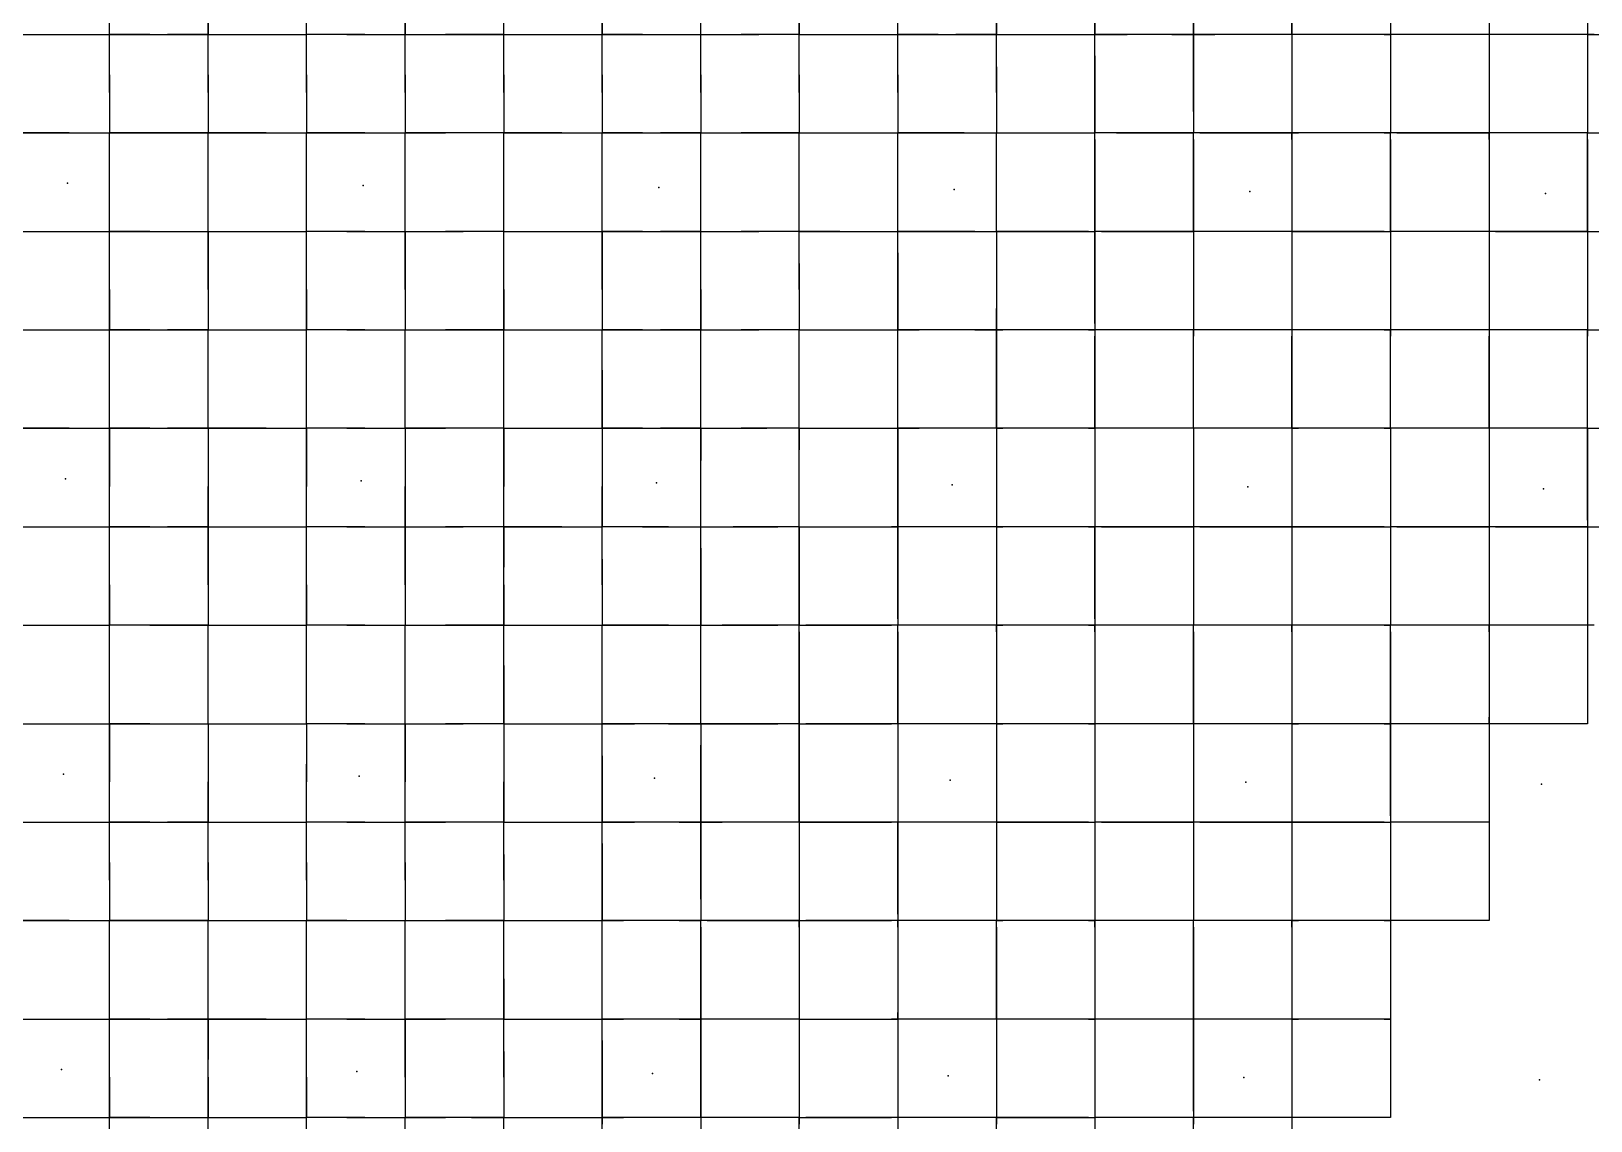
# Model space of a CAD drawing. Header units: metres. Extents: x 0 to 438, y -24 to 612.
# Drawn here: x 145.8 to 288.3, y 80.7 to 180.3 of the extents above; entities that cross this region are included whole.
import ezdxf

# ---------------------------------------------------------------- set-up
doc = ezdxf.new("R2010")
doc.units = ezdxf.units.M
doc.layers.add('LAYER_01_CUT', color=7, linetype='Continuous')
doc.layers.add('LAYER_04_GRID', color=7, linetype='Continuous')

msp = doc.modelspace()

# ---------------------------------------------------------------- linework, layer by layer
at = {"layer": 'LAYER_01_CUT'}
for points in [[(149.31, 180), (153, 180), (153, 185.31), (153, 189), (153, 194.31)], [(167.31, 180), (171, 180), (171, 185.31), (171, 189), (171, 194.31)], [(185.31, 180), (189, 180), (189, 185.31), (189, 189), (189, 194.31)], [(203.31, 180), (207, 180), (207, 185.31), (207, 189), (207, 194.31)], [(221.31, 180), (225, 180), (225, 185.31), (225, 189), (225, 194.31)], [(252, 192.69), (252, 189), (252, 182.95), (252, 180), (252, 179.41)], [(261, 188.41), (261, 180)], [(270, 188.41), (270, 180)], [(279, 188.41), (279, 180)], [(288, 188.41), (288, 180)], [(252, 180), (252, 187.04)], [(162, 185.31), (162, 180), (162, 183.69)], [(180, 185.31), (180, 180), (180, 183.69)], [(198, 185.31), (198, 180), (198, 183.69)], [(216, 185.31), (216, 180), (216, 183.69)], [(234, 185.31), (234, 180), (234, 183.69)], [(243, 186.05), (243, 180)], [(153, 180), (153, 183.69)], [(171, 180), (171, 183.69)], [(189, 74.95), (189, 81), (191.95, 81), (198, 81), (198, 83.95), (198, 90), (198, 92.95), (198, 99), (198, 101.95), (198, 108), (198, 111.69), (198, 117), (198, 120.69), (198, 126), (200.95, 126), (207, 126), (207, 128.95), (207, 135), (207, 138.69), (207, 144), (207, 149.31), (207, 153), (207, 158.31), (207, 162), (207, 167.31), (207, 171), (212.31, 171), (216, 171), (221.31, 171), (225, 171), (228.69, 171), (234, 171), (236.95, 171), (243, 171), (243, 173.95), (243, 180), (243, 183.69)], [(189, 180), (189, 183.69)], [(207, 180), (207, 183.69)], [(225, 180), (225, 183.69)], [(261, 180), (261, 181.96)], [(144, 180), (149.31, 180)], [(144, 180), (147.69, 180)], [(147.69, 180), (153, 180)], [(156.69, 180), (153, 180)], [(153, 176.31), (153, 180)], [(153, 174.69), (153, 180)], [(153, 180), (158.31, 180)], [(156.69, 180), (162, 180)], [(162, 180), (158.31, 180)], [(162, 176.31), (162, 180)], [(162, 174.69), (162, 180)], [(162, 180), (167.31, 180)], [(162, 180), (165.69, 180)], [(165.69, 180), (171, 180)], [(176.31, 180), (171, 180)], [(174.69, 180), (171, 180)], [(171, 176.31), (171, 180)], [(171, 174.69), (171, 180)], [(174.69, 180), (180, 180)], [(176.31, 180), (180, 180)], [(180, 176.31), (180, 180)], [(180, 174.69), (180, 180)], [(180, 180), (185.31, 180)], [(180, 180), (183.69, 180)], [(189, 180), (183.69, 180)], [(189, 176.31), (189, 180)], [(189, 174.69), (189, 180)], [(189, 180), (194.31, 180)], [(189, 180), (192.69, 180)], [(192.69, 180), (198, 180)], [(194.31, 180), (198, 180)], [(201.69, 180), (198, 180)], [(198, 176.31), (198, 180)], [(198, 174.69), (198, 180)], [(198, 180), (203.31, 180)], [(201.69, 180), (207, 180)], [(207, 176.31), (207, 180)], [(207, 174.69), (207, 180)], [(207, 180), (212.31, 180)], [(207, 180), (210.69, 180)], [(216, 180), (210.69, 180)], [(216, 180), (212.31, 180)], [(216, 176.31), (216, 180)], [(216, 174.69), (216, 180)], [(216, 180), (221.31, 180)], [(216, 180), (219.69, 180)], [(219.69, 180), (225, 180)], [(228.69, 180), (225, 180)], [(225, 176.31), (225, 180)], [(225, 174.69), (225, 180)], [(225, 180), (230.31, 180)], [(228.69, 180), (234, 180)], [(234, 180), (230.31, 180)], [(234, 174.69), (234, 180)], [(234, 177.05), (234, 180)], [(234, 180), (237.69, 180)], [(234, 180), (240.05, 180)], [(237.69, 180), (243, 180)], [(240.05, 180), (243, 180)], [(250.04, 180), (243, 180)], [(243, 178.04), (243, 180)], [(243, 180), (245.95, 180)], [(252, 180), (245.95, 180)], [(250.04, 180), (252, 180)], [(260.41, 180), (252, 180)], [(252, 172.96), (252, 180)], [(252, 180), (253.96, 180)], [(261, 180), (253.96, 180)], [(261, 180), (260.41, 180)], [(261.59, 180), (261, 180), (261, 171.59)], [(269.41, 180), (261, 180)], [(261, 180), (261, 179.41)], [(270, 180), (261.59, 180)], [(269.41, 180), (270, 180)], [(270, 180.59), (270, 180)], [(270.59, 180), (270, 180), (270, 171.59)], [(278.41, 180), (270, 180)], [(270, 180), (270, 179.41)], [(279, 180), (270.59, 180)], [(279, 180), (278.41, 180)], [(279, 180.59), (279, 180)], [(279.59, 180), (279, 180), (279, 171.59)], [(287.41, 180), (279, 180)], [(279, 180), (279, 179.41)], [(288, 180), (279.59, 180)], [(288, 180), (287.41, 180)], [(288, 180.59), (288, 180)], [(288.59, 180), (288, 180), (288, 171.59)], [(288, 180), (288, 179.41)], [(288, 180), (296.41, 180)], [(252, 179.41), (252, 171)], [(261, 179.41), (261, 171)], [(270, 179.41), (270, 171)], [(279, 179.41), (279, 171)], [(288, 179.41), (288, 171)], [(234, 177.05), (234, 171)], [(243, 178.04), (243, 171)], [(153, 176.31), (153, 171)], [(162, 176.31), (162, 171)], [(171, 176.31), (171, 171)], [(180, 176.31), (180, 171)], [(189, 176.31), (189, 171)], [(198, 176.31), (198, 171), (203.31, 171)], [(207, 176.31), (207, 171)], [(216, 176.31), (216, 171)], [(225, 176.31), (225, 171)], [(153, 174.69), (153, 171)], [(162, 174.69), (162, 171)], [(171, 174.69), (171, 171)], [(180, 174.69), (180, 171)], [(189, 174.69), (189, 171)], [(198, 174.69), (198, 171)], [(207, 174.69), (207, 171)], [(216, 174.69), (216, 171)], [(225, 174.69), (225, 171)], [(234, 174.69), (234, 171)], [(252, 172.96), (252, 171)], [(149.31, 171), (144, 171), (147.69, 171)], [(147.69, 171), (153, 171)], [(149.31, 171), (153, 171)], [(158.31, 171), (153, 171), (156.69, 171)], [(153, 167.31), (153, 171)], [(153, 165.69), (153, 171)], [(156.69, 171), (162, 171)], [(162, 171), (158.31, 171)], [(167.31, 171), (162, 171), (165.69, 171)], [(162, 167.31), (162, 171)], [(162, 165.69), (162, 171)], [(165.69, 171), (171, 171)], [(167.31, 171), (171, 171)], [(176.31, 171), (171, 171), (174.69, 171)], [(171, 167.31), (171, 171)], [(171, 165.69), (171, 171)], [(174.69, 171), (180, 171)], [(176.31, 171), (180, 171)], [(185.31, 171), (180, 171), (183.69, 171)], [(180, 167.31), (180, 171)], [(180, 165.69), (180, 171)], [(189, 171), (183.69, 171)], [(189, 171), (185.31, 171)], [(194.31, 171), (189, 171), (192.69, 171)], [(189, 167.31), (189, 171)], [(189, 165.69), (189, 171)], [(192.69, 171), (198, 171)], [(194.31, 171), (198, 171)], [(201.69, 171), (198, 171)], [(198, 167.31), (198, 171)], [(198, 165.69), (198, 171)], [(201.69, 171), (207, 171)], [(207, 171), (203.31, 171)], [(207, 165.69), (207, 171)], [(207, 171), (210.69, 171)], [(216, 171), (210.69, 171)], [(216, 167.31), (216, 171)], [(216, 165.69), (216, 171)], [(216, 171), (219.69, 171)], [(219.69, 171), (225, 171)], [(231.05, 171), (225, 171)], [(225, 165.69), (225, 171)], [(225, 168.05), (225, 171)], [(231.05, 171), (234, 171)], [(234, 164.95), (234, 171)], [(234, 169.04), (234, 171)], [(234, 171), (241.04, 171)], [(241.04, 171), (243, 171)], [(244.96, 171), (243, 171)], [(251.41, 171), (243, 171)], [(243, 170.41), (243, 171)], [(243, 163.96), (243, 171)], [(244.96, 171), (252, 171)], [(252, 162.59), (252, 171), (251.41, 171)], [(252.59, 171), (252, 171)], [(260.41, 171), (252, 171)], [(252, 170.41), (252, 171)], [(252.59, 171), (261, 171), (261, 162.59), (261, 162), (261, 153.59)], [(261, 171), (260.41, 171)], [(261, 171.59), (261, 171)], [(269.41, 171), (261, 171)], [(261, 170.41), (261, 171)], [(261, 171), (261.59, 171)], [(270, 162.59), (270, 171), (261.59, 171)], [(269.41, 171), (270, 171)], [(270, 171.59), (270, 171)], [(270.59, 171), (270, 171)], [(278.41, 171), (270, 171)], [(270, 170.41), (270, 171)], [(270.59, 171), (279, 171), (279, 162.59), (279, 162), (279, 153.59)], [(279, 171), (278.41, 171)], [(279, 171.59), (279, 171)], [(279.59, 171), (279, 171)], [(287.41, 171), (279, 171)], [(279, 170.41), (279, 171)], [(288, 162.59), (288, 171), (279.59, 171)], [(288, 171), (287.41, 171)], [(288, 171.59), (288, 171)], [(288, 170.41), (288, 171)], [(288, 171), (288.59, 171)], [(288, 171), (296.41, 171)], [(243, 170.41), (243, 162)], [(252, 170.41), (252, 162)], [(261, 170.41), (261, 162)], [(270, 170.41), (270, 162)], [(279, 170.41), (279, 162)], [(288, 170.41), (288, 162)], [(234, 162), (234, 169.04)], [(144, 158.31), (144, 153), (149.31, 153), (153, 153), (153, 158.31), (153, 162), (153, 167.31)], [(158.31, 162), (162, 162), (162, 167.31)], [(162, 158.31), (162, 153), (167.31, 153), (171, 153), (171, 158.31), (171, 162), (171, 167.31)], [(176.31, 162), (180, 162), (180, 167.31)], [(180, 158.31), (180, 153), (185.31, 153), (189, 153), (189, 158.31), (189, 162), (189, 167.31)], [(194.31, 162), (198, 162), (198, 167.31)], [(219.69, 162), (216, 162), (216, 167.31)], [(225, 162), (225, 168.05)], [(153, 162), (153, 165.69)], [(162, 162), (162, 165.69)], [(171, 162), (171, 165.69)], [(180, 162), (180, 165.69)], [(189, 162), (189, 165.69)], [(198, 162), (198, 165.69)], [(207, 162), (207, 165.69)], [(216, 109.96), (216, 117), (216, 118.96), (216, 126), (216, 127.96), (216, 135), (216, 137.95), (216, 144), (216, 147.69), (216, 153), (218.95, 153), (225, 153), (225, 155.95), (225, 162), (225, 165.69)], [(216, 162), (216, 165.69)], [(227.95, 162), (234, 162), (234, 164.95)], [(243, 153.59), (243, 162), (243, 163.96)], [(252, 162), (252, 162.59)], [(270, 162), (270, 162.59)], [(288, 162), (288, 162.59)], [(144, 162), (149.31, 162)], [(144, 162), (147.69, 162)], [(147.69, 162), (153, 162)], [(149.31, 162), (153, 162)], [(156.69, 162), (153, 162)], [(153, 156.69), (153, 162)], [(153, 162), (158.31, 162)], [(156.69, 162), (162, 162)], [(162, 156.69), (162, 162)], [(162, 162), (162, 158.31)], [(162, 162), (167.31, 162)], [(162, 162), (165.69, 162)], [(165.69, 162), (171, 162)], [(167.31, 162), (171, 162)], [(176.31, 162), (171, 162)], [(174.69, 162), (171, 162)], [(171, 156.69), (171, 162)], [(174.69, 162), (180, 162)], [(180, 156.69), (180, 162)], [(180, 162), (180, 158.31)], [(180, 162), (185.31, 162)], [(180, 162), (183.69, 162)], [(189, 162), (183.69, 162)], [(189, 162), (185.31, 162)], [(189, 156.69), (189, 162)], [(189, 162), (194.31, 162)], [(189, 162), (192.69, 162)], [(192.69, 162), (198, 162)], [(201.69, 162), (198, 162)], [(198, 156.69), (198, 162)], [(198, 162), (198, 158.31)], [(198, 162), (203.31, 162)], [(201.69, 162), (207, 162)], [(207, 162), (203.31, 162)], [(207, 156.69), (207, 162)], [(207, 162), (212.31, 162)], [(207, 162), (210.69, 162)], [(216, 162), (210.69, 162)], [(216, 162), (212.31, 162)], [(216, 156.69), (216, 162)], [(216, 159.05), (216, 162)], [(216, 162), (222.05, 162)], [(219.69, 162), (225, 162)], [(222.05, 162), (225, 162)], [(232.04, 162), (225, 162)], [(225, 160.04), (225, 162)], [(225, 162), (227.95, 162)], [(232.04, 162), (234, 162)], [(242.41, 162), (234, 162)], [(234, 162), (234, 161.41)], [(234, 162), (234, 154.96)], [(234, 162), (235.96, 162)], [(234, 161.41), (234, 153), (234, 154.96)], [(235.96, 162), (243, 162)], [(242.41, 162), (243, 162)], [(243.59, 162), (243, 162)], [(251.41, 162), (243, 162)], [(243, 162), (243, 161.41)], [(243, 161.41), (243, 153)], [(243.59, 162), (252, 162), (252, 153.59)], [(252, 162), (251.41, 162)], [(252.59, 162), (252, 162)], [(260.41, 162), (252, 162)], [(252, 162), (252, 161.41)], [(252, 161.41), (252, 153)], [(261, 162), (252.59, 162)], [(261, 162), (260.41, 162)], [(269.41, 162), (261, 162)], [(261, 162), (261, 161.41)], [(261, 162), (261.59, 162)], [(261, 161.41), (261, 153)], [(261.59, 162), (270, 162), (270, 153.59)], [(269.41, 162), (270, 162)], [(270.59, 162), (270, 162)], [(278.41, 162), (270, 162)], [(270, 162), (270, 161.41)], [(270, 161.41), (270, 153)], [(279, 162), (270.59, 162)], [(279, 162), (278.41, 162)], [(279.59, 162), (279, 162)], [(287.41, 162), (279, 162)], [(279, 162), (279, 161.41)], [(279, 161.41), (279, 153)], [(279.59, 162), (288, 162), (288, 153.59)], [(288, 162), (287.41, 162)], [(288, 162), (288, 161.41)], [(288, 162), (288.59, 162)], [(288, 162), (296.41, 162)], [(288, 161.41), (288, 153)], [(225, 160.04), (225, 153)], [(198, 158.31), (198, 153), (203.31, 153)], [(216, 159.05), (216, 153)], [(153, 156.69), (153, 153)], [(162, 156.69), (162, 153)], [(171, 156.69), (171, 153)], [(180, 156.69), (180, 153)], [(189, 156.69), (189, 153)], [(198, 156.69), (198, 153)], [(207, 156.69), (207, 153)], [(216, 156.69), (216, 153)], [(144, 153), (147.69, 153)], [(147.69, 153), (153, 153)], [(156.69, 153), (153, 153)], [(153, 149.31), (153, 153)], [(153, 147.69), (153, 153)], [(153, 153), (158.31, 153)], [(156.69, 153), (162, 153)], [(162, 153), (158.31, 153)], [(162, 149.31), (162, 153)], [(162, 147.69), (162, 153)], [(162, 153), (165.69, 153)], [(165.69, 153), (171, 153)], [(176.31, 153), (171, 153)], [(174.69, 153), (171, 153)], [(171, 149.31), (171, 153)], [(171, 147.69), (171, 153)], [(174.69, 153), (180, 153)], [(176.31, 153), (180, 153)], [(180, 149.31), (180, 153)], [(180, 147.69), (180, 153)], [(180, 153), (183.69, 153)], [(189, 153), (183.69, 153)], [(189, 149.31), (189, 153)], [(189, 147.69), (189, 153)], [(189, 153), (194.31, 153)], [(189, 153), (192.69, 153)], [(192.69, 153), (198, 153)], [(194.31, 153), (198, 153)], [(201.69, 153), (198, 153)], [(198, 149.31), (198, 153)], [(198, 147.69), (198, 153)], [(201.69, 153), (207, 153)], [(207, 153), (203.31, 153)], [(207, 147.69), (207, 153)], [(207, 153), (212.31, 153)], [(207, 153), (210.69, 153)], [(216, 153), (210.69, 153)], [(216, 153), (212.31, 153)], [(216, 150.05), (216, 153)], [(216, 153), (222.05, 153)], [(222.05, 153), (225, 153)], [(232.04, 153), (225, 153)], [(225, 146.95), (225, 153)], [(225, 151.04), (225, 153)], [(225, 153), (226.96, 153)], [(234, 153), (226.96, 153)], [(232.04, 153), (234, 153)], [(242.41, 153), (234, 153)], [(234, 145.96), (234, 153)], [(234, 153), (234, 152.41)], [(234, 153), (234.59, 153)], [(243, 153), (234.59, 153)], [(242.41, 153), (243, 153)], [(243, 153.59), (243, 153)], [(243.59, 153), (243, 153), (243, 144.59), (243, 144), (243, 135.59)], [(251.41, 153), (243, 153)], [(243, 153), (243, 152.41)], [(252, 153), (243.59, 153)], [(252, 153), (251.41, 153)], [(252, 153.59), (252, 153)], [(252, 144.59), (252, 153), (252, 152.41)], [(252.59, 153), (252, 153)], [(260.41, 153), (252, 153)], [(261, 153), (252.59, 153)], [(261, 153), (260.41, 153)], [(261, 153.59), (261, 153)], [(261.59, 153), (261, 153), (261, 144.59), (261, 144), (261, 135.59)], [(269.41, 153), (261, 153)], [(261, 153), (261, 152.41)], [(270, 153), (261.59, 153)], [(269.41, 153), (270, 153)], [(270, 153.59), (270, 153)], [(270, 144.59), (270, 153), (270, 152.41)], [(270.59, 153), (270, 153)], [(278.41, 153), (270, 153)], [(279, 153), (270.59, 153)], [(279, 153), (278.41, 153)], [(279, 153.59), (279, 153)], [(279.59, 153), (279, 153), (279, 144.59), (279, 144), (279, 135.59)], [(287.41, 153), (279, 153)], [(279, 153), (279, 152.41)], [(288, 153), (279.59, 153)], [(288, 153), (287.41, 153)], [(288, 153.59), (288, 153)], [(288, 144.59), (288, 153), (288, 152.41)], [(288, 153), (288.59, 153)], [(288, 153), (296.41, 153)], [(225, 144), (225, 151.04)], [(234, 152.41), (234, 144), (234, 135.59), (234, 135), (234, 126.59), (234, 126), (234, 117.59), (234, 117), (234, 108.59), (234, 108), (234, 99.59)], [(243, 144), (243, 152.41)], [(252, 144), (252, 152.41)], [(261, 144), (261, 152.41)], [(270, 144), (270, 152.41)], [(279, 144), (279, 152.41)], [(288, 144), (288, 152.41)], [(216, 144), (216, 150.05)], [(149.31, 144), (144, 144), (144, 149.31)], [(158.31, 126), (153, 126), (153, 131.31), (153, 135), (153, 140.31), (153, 144), (153, 149.31)], [(167.31, 144), (162, 144), (162, 149.31)], [(176.31, 117), (171, 117), (171, 122.31), (171, 126), (171, 131.31), (171, 135), (171, 140.31), (171, 144), (171, 149.31)], [(185.31, 144), (180, 144), (180, 149.31)], [(194.31, 135), (189, 135), (189, 140.31), (189, 144), (189, 149.31)], [(198, 149.31), (198, 144), (198, 147.69)], [(153, 144), (153, 147.69)], [(162, 144), (162, 147.69)], [(171, 144), (171, 147.69)], [(180, 144), (180, 147.69)], [(189, 144), (189, 147.69)], [(207, 144), (207, 147.69)], [(225, 126.59), (225, 135), (225, 136.96), (225, 144), (225, 146.95)], [(234, 144), (234, 145.96)], [(144, 144), (147.69, 144)], [(147.69, 144), (153, 144)], [(149.31, 144), (153, 144)], [(156.69, 144), (153, 144)], [(153, 144), (153, 138.69)], [(153, 144), (158.31, 144)], [(156.69, 144), (162, 144)], [(162, 144), (158.31, 144)], [(162, 144), (162, 140.31)], [(162, 144), (162, 138.69)], [(162, 144), (165.69, 144)], [(165.69, 144), (171, 144)], [(167.31, 144), (171, 144)], [(176.31, 144), (171, 144)], [(174.69, 144), (171, 144)], [(171, 144), (171, 138.69)], [(174.69, 144), (180, 144)], [(176.31, 144), (180, 144)], [(180, 144), (180, 140.31)], [(180, 144), (180, 138.69)], [(180, 144), (183.69, 144)], [(189, 144), (183.69, 144)], [(189, 144), (185.31, 144)], [(189, 144), (189, 138.69)], [(189, 144), (194.31, 144)], [(189, 144), (192.69, 144)], [(192.69, 144), (198, 144)], [(194.31, 144), (198, 144)], [(201.69, 144), (198, 144)], [(198, 144), (198, 140.31)], [(198, 144), (198, 138.69)], [(198, 144), (203.31, 144)], [(201.69, 144), (207, 144)], [(207, 144), (203.31, 144)], [(207, 144), (207, 141.05)], [(207, 144), (210.69, 144)], [(207, 144), (213.05, 144)], [(216, 144), (210.69, 144)], [(216, 144), (213.05, 144)], [(216, 144), (216, 142.04)], [(216, 144), (218.95, 144)], [(216, 144), (223.04, 144)], [(218.95, 144), (225, 144)], [(223.04, 144), (225, 144)], [(233.41, 144), (225, 144)], [(225, 144), (225, 143.41)], [(225, 144), (226.96, 144)], [(234, 144), (226.96, 144)], [(234, 144), (233.41, 144)], [(242.41, 144), (234, 144)], [(234, 144), (234, 143.41)], [(234, 144), (234.59, 144)], [(243, 144), (234.59, 144)], [(242.41, 144), (243, 144)], [(243.59, 144), (243, 144)], [(251.41, 144), (243, 144)], [(243, 144), (243, 143.41)], [(252, 144), (243.59, 144)], [(252, 144), (251.41, 144)], [(252, 144), (252, 144.59)], [(252.59, 144), (252, 144), (252, 135.59)], [(260.41, 144), (252, 144)], [(252, 144), (252, 143.41)], [(261, 144), (252.59, 144)], [(261, 144), (260.41, 144)], [(269.41, 144), (261, 144)], [(261, 144), (261, 143.41)], [(261, 144), (261.59, 144)], [(270, 144), (261.59, 144)], [(269.41, 144), (270, 144)], [(270, 144), (270, 144.59)], [(270.59, 144), (270, 144), (270, 135.59)], [(278.41, 144), (270, 144)], [(270, 144), (270, 143.41)], [(279, 144), (270.59, 144)], [(279, 144), (278.41, 144)], [(279.59, 144), (279, 144)], [(287.41, 144), (279, 144)], [(279, 144), (279, 143.41)], [(288, 144), (279.59, 144)], [(288, 144), (287.41, 144)], [(288, 144), (288, 144.59)], [(288, 135.59), (288, 144), (288, 143.41)], [(288, 144), (288.59, 144)], [(288, 144), (296.41, 144)], [(225, 143.41), (225, 135)], [(234, 143.41), (234, 135)], [(243, 143.41), (243, 135)], [(252, 143.41), (252, 135)], [(261, 143.41), (261, 135)], [(270, 143.41), (270, 135)], [(279, 143.41), (279, 135)], [(288, 143.41), (288, 135)], [(207, 135), (207, 141.05)], [(216, 135), (216, 142.04)], [(162, 140.31), (162, 135), (162, 138.69)], [(180, 140.31), (180, 135), (180, 138.69)], [(198, 140.31), (198, 135), (198, 138.69)], [(153, 135), (153, 138.69)], [(171, 135), (171, 138.69)], [(189, 135), (189, 138.69)], [(243, 135.59), (243, 135)], [(252, 135.59), (252, 135)], [(261, 135.59), (261, 135)], [(270, 135.59), (270, 135)], [(279, 135.59), (279, 135)], [(288, 135.59), (288, 135)], [(144, 135), (149.31, 135)], [(144, 135), (147.69, 135)], [(147.69, 135), (153, 135)], [(149.31, 135), (153, 135)], [(156.69, 135), (153, 135)], [(153, 129.69), (153, 135)], [(153, 135), (158.31, 135)], [(156.69, 135), (162, 135)], [(162, 135), (158.31, 135)], [(162, 129.69), (162, 135)], [(162, 135), (162, 131.31)], [(162, 135), (167.31, 135)], [(162, 135), (165.69, 135)], [(165.69, 135), (171, 135)], [(167.31, 135), (171, 135)], [(176.31, 135), (171, 135)], [(174.69, 135), (171, 135)], [(171, 129.69), (171, 135)], [(174.69, 135), (180, 135)], [(176.31, 135), (180, 135)], [(180, 129.69), (180, 135)], [(180, 135), (180, 131.31)], [(180, 135), (185.31, 135)], [(180, 135), (183.69, 135)], [(189, 135), (183.69, 135)], [(189, 135), (185.31, 135)], [(189, 129.69), (189, 135)], [(189, 135), (189, 131.31)], [(189, 135), (192.69, 135)], [(192.69, 135), (198, 135)], [(194.31, 135), (198, 135)], [(201.69, 135), (198, 135)], [(204.05, 135), (198, 135)], [(198, 129.69), (198, 135)], [(198, 132.05), (198, 135)], [(201.69, 135), (207, 135)], [(204.05, 135), (207, 135)], [(207, 133.04), (207, 135)], [(207, 135), (209.95, 135)], [(207, 135), (214.04, 135)], [(216, 135), (209.95, 135)], [(216, 135), (214.04, 135)], [(216, 135), (216, 134.41)], [(216, 135), (217.96, 135)], [(216, 135), (224.41, 135)], [(216, 134.41), (216, 126)], [(217.96, 135), (225, 135)], [(225, 135), (224.41, 135)], [(225.59, 135), (225, 135)], [(233.41, 135), (225, 135)], [(225, 135), (225, 134.41)], [(225, 134.41), (225, 126)], [(234, 135), (225.59, 135)], [(234, 135), (233.41, 135)], [(242.41, 135), (234, 135)], [(234, 135), (234, 134.41)], [(234, 135), (234.59, 135)], [(234, 134.41), (234, 126)], [(243, 135), (234.59, 135)], [(242.41, 135), (243, 135)], [(243, 126.59), (243, 135), (243, 134.41)], [(243.59, 135), (243, 135)], [(251.41, 135), (243, 135)], [(243, 134.41), (243, 126)], [(243.59, 135), (252, 135), (252, 126.59)], [(252, 135), (251.41, 135)], [(252.59, 135), (252, 135)], [(260.41, 135), (252, 135)], [(252, 135), (252, 134.41)], [(252, 134.41), (252, 126)], [(252.59, 135), (261, 135), (261, 126.59)], [(261, 135), (260.41, 135)], [(269.41, 135), (261, 135)], [(261, 135), (261, 134.41)], [(261, 135), (261.59, 135)], [(261, 134.41), (261, 126)], [(261.59, 135), (270, 135), (270, 126.59)], [(269.41, 135), (270, 135)], [(270.59, 135), (270, 135)], [(278.41, 135), (270, 135)], [(270, 135), (270, 134.41)], [(270, 134.41), (270, 126)], [(270.59, 135), (279, 135), (279, 126.59), (279, 126), (279, 117.59)], [(279, 135), (278.41, 135)], [(279.59, 135), (279, 135)], [(287.41, 135), (279, 135)], [(279, 135), (279, 134.41)], [(279, 134.41), (279, 126)], [(279.59, 135), (288, 135), (288, 126.59)], [(288, 135), (287.41, 135)], [(288, 135), (288, 134.41)], [(288, 135), (288.59, 135)], [(288, 135), (296.41, 135)], [(288, 134.41), (288, 126)], [(207, 133.04), (207, 126)], [(144, 131.31), (144, 126), (149.31, 126)], [(162, 131.31), (162, 126), (167.31, 126)], [(180, 131.31), (180, 126), (185.31, 126), (189, 126), (189, 131.31)], [(198, 132.05), (198, 126)], [(153, 129.69), (153, 126)], [(162, 129.69), (162, 126)], [(171, 129.69), (171, 126)], [(180, 129.69), (180, 126)], [(189, 129.69), (189, 126)], [(198, 129.69), (198, 126)], [(144, 126), (147.69, 126)], [(147.69, 126), (153, 126)], [(149.31, 126), (153, 126)], [(156.69, 126), (153, 126)], [(153, 122.31), (153, 126)], [(153, 120.69), (153, 126)], [(156.69, 126), (162, 126)], [(162, 126), (158.31, 126)], [(162, 122.31), (162, 126)], [(162, 120.69), (162, 126)], [(162, 126), (165.69, 126)], [(165.69, 126), (171, 126)], [(167.31, 126), (171, 126)], [(176.31, 126), (171, 126)], [(174.69, 126), (171, 126)], [(171, 120.69), (171, 126)], [(174.69, 126), (180, 126)], [(176.31, 126), (180, 126)], [(180, 122.31), (180, 126)], [(180, 120.69), (180, 126)], [(180, 126), (183.69, 126)], [(189, 126), (183.69, 126)], [(189, 122.31), (189, 126)], [(189, 120.69), (189, 126)], [(189, 126), (194.31, 126)], [(189, 126), (192.69, 126)], [(192.69, 126), (198, 126)], [(194.31, 126), (198, 126)], [(204.05, 126), (198, 126)], [(198, 123.05), (198, 126)], [(204.05, 126), (207, 126)], [(207, 119.95), (207, 126)], [(207, 124.04), (207, 126)], [(207, 126), (208.96, 126)], [(207, 126), (214.04, 126)], [(216, 126), (208.96, 126)], [(216, 126), (214.04, 126)], [(216, 125.41), (216, 126)], [(216, 126), (216.59, 126)], [(216, 126), (224.41, 126)], [(216, 125.41), (216, 117)], [(225, 117.59), (225, 126), (216.59, 126)], [(225, 126), (224.41, 126)], [(225, 126.59), (225, 126)], [(225.59, 126), (225, 126)], [(233.41, 126), (225, 126)], [(225, 125.41), (225, 126)], [(225, 125.41), (225, 117)], [(234, 126), (225.59, 126)], [(234, 126), (233.41, 126)], [(242.41, 126), (234, 126)], [(234, 125.41), (234, 126)], [(234, 126), (234.59, 126)], [(234, 125.41), (234, 117)], [(243, 126), (234.59, 126)], [(242.41, 126), (243, 126)], [(243, 126.59), (243, 126)], [(252, 117.59), (252, 126), (243.59, 126), (243, 126), (243, 117.59), (243, 117), (243, 108.59)], [(251.41, 126), (243, 126)], [(243, 125.41), (243, 126)], [(243, 125.41), (243, 117)], [(252, 126), (251.41, 126)], [(252, 126.59), (252, 126)], [(252.59, 126), (252, 126)], [(260.41, 126), (252, 126)], [(252, 125.41), (252, 126)], [(252, 125.41), (252, 117)], [(261, 126), (252.59, 126)], [(261, 126), (260.41, 126)], [(261, 126.59), (261, 126)], [(288.59, 126), (288, 126), (288, 117.59), (288, 117), (279.59, 117), (279, 117), (279, 108.59), (279, 108), (279, 99.59), (279, 99), (270.59, 99), (270, 99), (270, 90.59), (270, 90), (270, 81.59), (270, 81), (261.59, 81), (261, 81), (261, 72.59)], [(270, 117.59), (270, 126), (261.59, 126), (261, 126), (261, 117.59), (261, 117), (261, 108.59)], [(269.41, 126), (261, 126)], [(261, 125.41), (261, 126)], [(261, 125.41), (261, 117)], [(269.41, 126), (270, 126)], [(270, 126.59), (270, 126)], [(270.59, 126), (270, 126)], [(278.41, 126), (270, 126)], [(270, 125.41), (270, 126)], [(270, 125.41), (270, 117)], [(279, 126), (270.59, 126)], [(279, 126), (278.41, 126)], [(279.59, 126), (279, 126)], [(287.41, 126), (279, 126)], [(279, 125.41), (279, 126)], [(279, 125.41), (279, 117)], [(288, 126), (279.59, 126)], [(288, 126), (287.41, 126)], [(288, 126.59), (288, 126)], [(207, 117), (207, 124.04)], [(198, 117), (198, 123.05)], [(149.31, 108), (153, 108), (153, 113.31), (153, 117), (153, 122.31)], [(158.31, 117), (162, 117), (162, 122.31)], [(185.31, 108), (180, 108), (180, 113.31), (180, 117), (180, 122.31)], [(189, 122.31), (189, 117), (189, 120.69)], [(153, 117), (153, 120.69)], [(162, 117), (162, 120.69)], [(171, 117), (171, 120.69)], [(180, 117), (180, 120.69)], [(208.96, 117), (207, 117), (207, 119.95)], [(144, 117), (149.31, 117)], [(144, 117), (147.69, 117)], [(147.69, 117), (153, 117)], [(149.31, 117), (153, 117)], [(156.69, 117), (153, 117)], [(153, 117), (153, 111.69)], [(153, 117), (158.31, 117)], [(156.69, 117), (162, 117)], [(162, 117), (162, 113.31)], [(162, 117), (162, 111.69)], [(162, 117), (167.31, 117)], [(162, 117), (165.69, 117)], [(165.69, 117), (171, 117)], [(167.31, 117), (171, 117)], [(174.69, 117), (171, 117)], [(171, 117), (171, 113.31)], [(171, 117), (171, 111.69)], [(174.69, 117), (180, 117)], [(176.31, 117), (180, 117)], [(180, 117), (180, 111.69)], [(180, 117), (185.31, 117)], [(180, 117), (183.69, 117)], [(189, 117), (183.69, 117)], [(189, 117), (185.31, 117)], [(189, 117), (189, 113.31)], [(189, 117), (189, 111.69)], [(189, 117), (194.31, 117)], [(189, 117), (192.69, 117)], [(192.69, 117), (198, 117)], [(194.31, 117), (198, 117)], [(204.05, 117), (198, 117)], [(198, 114.05), (198, 117)], [(198, 117), (200.95, 117)], [(207, 117), (200.95, 117)], [(204.05, 117), (207, 117)], [(207, 117), (207, 110.95)], [(207, 117), (207, 115.04)], [(207, 117), (214.04, 117)], [(216, 117), (208.96, 117)], [(216, 117), (214.04, 117)], [(216, 117), (216, 116.41)], [(216, 117), (216.59, 117)], [(216, 117), (224.41, 117)], [(225, 117), (216.59, 117)], [(225, 117), (224.41, 117)], [(225, 117), (225, 117.59)], [(225.59, 117), (225, 117), (225, 108.59)], [(233.41, 117), (225, 117)], [(225, 117), (225, 116.41)], [(234, 117), (225.59, 117)], [(234, 117), (233.41, 117)], [(242.41, 117), (234, 117)], [(234, 117), (234, 116.41)], [(234, 117), (234.59, 117)], [(243, 117), (234.59, 117)], [(242.41, 117), (243, 117)], [(243.59, 117), (243, 117)], [(251.41, 117), (243, 117)], [(243, 117), (243, 116.41)], [(252, 117), (243.59, 117)], [(252, 117), (251.41, 117)], [(252, 117), (252, 117.59)], [(252.59, 117), (252, 117), (252, 108.59)], [(260.41, 117), (252, 117)], [(252, 117), (252, 116.41)], [(261, 117), (252.59, 117)], [(261, 117), (260.41, 117)], [(269.41, 117), (261, 117)], [(261, 117), (261, 116.41)], [(261, 117), (261.59, 117)], [(270, 117), (261.59, 117)], [(269.41, 117), (270, 117)], [(270, 117), (270, 117.59)], [(270, 108.59), (270, 117), (270, 116.41)], [(270.59, 117), (270, 117)], [(278.41, 117), (270, 117)], [(279, 117), (270.59, 117)], [(279, 117), (278.41, 117)], [(279, 117), (279, 117.59)], [(216, 116.41), (216, 108)], [(225, 116.41), (225, 108)], [(234, 116.41), (234, 108)], [(243, 116.41), (243, 108)], [(252, 116.41), (252, 108)], [(261, 116.41), (261, 108)], [(270, 116.41), (270, 108)], [(198, 114.05), (198, 108)], [(207, 108), (207, 115.04)], [(162, 113.31), (162, 108), (162, 111.69)], [(167.31, 108), (171, 108), (171, 113.31)], [(189, 113.31), (189, 108), (189, 111.69)], [(153, 108), (153, 111.69)], [(171, 108), (171, 111.69)], [(180, 108), (180, 111.69)], [(207, 110.95), (207, 108), (207, 107.41)], [(216, 108), (216, 109.96)], [(225, 108.59), (225, 108)], [(243, 108.59), (243, 108)], [(252, 108.59), (252, 108)], [(261, 108.59), (261, 108)], [(270, 108.59), (270, 108)], [(144, 108), (149.31, 108)], [(144, 108), (147.69, 108)], [(147.69, 108), (153, 108)], [(156.69, 108), (153, 108)], [(153, 104.31), (153, 108)], [(153, 102.69), (153, 108)], [(153, 108), (158.31, 108)], [(156.69, 108), (162, 108)], [(162, 108), (158.31, 108)], [(162, 104.31), (162, 108)], [(162, 102.69), (162, 108)], [(162, 108), (167.31, 108)], [(162, 108), (165.69, 108)], [(165.69, 108), (171, 108)], [(176.31, 108), (171, 108)], [(174.69, 108), (171, 108)], [(171, 104.31), (171, 108)], [(171, 102.69), (171, 108)], [(174.69, 108), (180, 108)], [(176.31, 108), (180, 108)], [(180, 104.31), (180, 108)], [(180, 102.69), (180, 108)], [(180, 108), (183.69, 108)], [(189, 108), (183.69, 108)], [(189, 108), (185.31, 108)], [(189, 102.69), (189, 108)], [(189, 105.05), (189, 108)], [(189, 108), (192.69, 108)], [(189, 108), (195.05, 108)], [(192.69, 108), (198, 108)], [(195.05, 108), (198, 108)], [(205.04, 108), (198, 108)], [(198, 106.04), (198, 108)], [(198, 108), (200.95, 108)], [(207, 108), (200.95, 108)], [(205.04, 108), (207, 108)], [(215.41, 108), (207, 108)], [(207, 100.96), (207, 108)], [(207, 108), (208.96, 108)], [(207, 107.41), (207, 99)], [(216, 108), (208.96, 108)], [(216, 108), (215.41, 108)], [(216.59, 108), (216, 108), (216, 99.59)], [(216, 108), (216, 107.41)], [(216, 108), (224.41, 108)], [(216, 107.41), (216, 99)], [(225, 108), (216.59, 108)], [(225, 108), (224.41, 108)], [(225, 99.59), (225, 108), (225, 107.41)], [(225.59, 108), (225, 108)], [(233.41, 108), (225, 108)], [(225, 107.41), (225, 99)], [(234, 108), (225.59, 108)], [(234, 108), (233.41, 108)], [(242.41, 108), (234, 108)], [(234, 108), (234, 107.41)], [(234, 108), (234.59, 108)], [(234, 107.41), (234, 99)], [(234.59, 108), (243, 108), (243, 99.59)], [(242.41, 108), (243, 108)], [(243.59, 108), (243, 108)], [(251.41, 108), (243, 108)], [(243, 108), (243, 107.41)], [(243, 107.41), (243, 99)], [(243.59, 108), (252, 108), (252, 99.59)], [(252, 108), (251.41, 108)], [(252.59, 108), (252, 108)], [(260.41, 108), (252, 108)], [(252, 108), (252, 107.41)], [(252, 107.41), (252, 99)], [(252.59, 108), (261, 108), (261, 99.59), (261, 99), (261, 90.59), (261, 90), (261, 81.59)], [(261, 108), (260.41, 108)], [(269.41, 108), (261, 108)], [(261, 108), (261, 107.41)], [(261, 108), (261.59, 108)], [(261, 107.41), (261, 99)], [(261.59, 108), (270, 108), (270, 99.59)], [(269.41, 108), (270, 108)], [(270.59, 108), (270, 108)], [(278.41, 108), (270, 108)], [(270, 108), (270, 107.41)], [(270, 107.41), (270, 99)], [(279, 108), (270.59, 108)], [(279, 108), (278.41, 108)], [(198, 106.04), (198, 99)], [(153, 104.31), (153, 99)], [(162, 104.31), (162, 99)], [(171, 104.31), (171, 99), (176.31, 99), (180, 99), (185.31, 99), (189, 99), (191.95, 99)], [(180, 104.31), (180, 99)], [(189, 105.05), (189, 99)], [(153, 102.69), (153, 99)], [(162, 102.69), (162, 99)], [(171, 102.69), (171, 99)], [(180, 102.69), (180, 99)], [(189, 102.69), (189, 99)], [(207, 100.96), (207, 99)], [(149.31, 99), (144, 99), (147.69, 99)], [(147.69, 99), (153, 99)], [(149.31, 99), (153, 99)], [(158.31, 99), (153, 99), (156.69, 99)], [(153, 95.31), (153, 99)], [(153, 93.69), (153, 99)], [(156.69, 99), (162, 99)], [(162, 99), (158.31, 99)], [(167.31, 90), (162, 90), (162, 95.31), (162, 99), (167.31, 99)], [(162, 93.69), (162, 99)], [(162, 99), (165.69, 99)], [(165.69, 99), (171, 99)], [(167.31, 99), (171, 99)], [(174.69, 99), (171, 99)], [(171, 95.31), (171, 99)], [(171, 93.69), (171, 99)], [(174.69, 99), (180, 99)], [(180, 95.31), (180, 99)], [(180, 93.69), (180, 99)], [(180, 99), (183.69, 99)], [(189, 99), (183.69, 99)], [(189, 93.69), (189, 99)], [(189, 96.05), (189, 99)], [(189, 99), (195.05, 99)], [(191.95, 99), (198, 99)], [(195.05, 99), (198, 99)], [(205.04, 99), (198, 99)], [(198, 97.04), (198, 99)], [(198, 99), (199.96, 99)], [(207, 82.96), (207, 90), (207, 91.96), (207, 99), (199.96, 99)], [(205.04, 99), (207, 99)], [(207.59, 99), (207, 99)], [(215.41, 99), (207, 99)], [(207, 98.41), (207, 99)], [(207, 98.41), (207, 90)], [(207.59, 99), (216, 99), (216, 90.59), (216, 90), (216, 81.59)], [(216, 99), (215.41, 99)], [(216, 99.59), (216, 99)], [(216, 98.41), (216, 99)], [(216, 99), (216.59, 99)], [(216, 99), (224.41, 99)], [(216, 98.41), (216, 90)], [(225, 99), (216.59, 99)], [(225, 99), (224.41, 99)], [(225, 99.59), (225, 99)], [(234, 90.59), (234, 99), (225.59, 99), (225, 99), (225, 90.59)], [(233.41, 99), (225, 99)], [(225, 98.41), (225, 99)], [(225, 98.41), (225, 90)], [(234, 99), (233.41, 99)], [(234, 99.59), (234, 99)], [(242.41, 99), (234, 99)], [(234, 98.41), (234, 99)], [(234, 99), (234.59, 99)], [(234, 98.41), (234, 90)], [(243, 99), (234.59, 99)], [(242.41, 99), (243, 99)], [(243, 99.59), (243, 99)], [(252, 90.59), (252, 99), (243.59, 99), (243, 99), (243, 90.59), (243, 90), (243, 81.59)], [(251.41, 99), (243, 99)], [(243, 98.41), (243, 99)], [(243, 98.41), (243, 90)], [(252, 99), (251.41, 99)], [(252, 99.59), (252, 99)], [(252.59, 99), (252, 99)], [(260.41, 99), (252, 99)], [(252, 98.41), (252, 99)], [(252, 98.41), (252, 90)], [(261, 99), (252.59, 99)], [(261, 99), (260.41, 99)], [(269.41, 99), (261, 99)], [(261, 98.41), (261, 99)], [(261, 99), (261.59, 99)], [(261, 98.41), (261, 90)], [(270, 99), (261.59, 99)], [(269.41, 99), (270, 99)], [(270, 99.59), (270, 99)], [(198, 90), (198, 97.04)], [(189, 93.69), (189, 90), (189, 96.05)], [(144, 86.31), (144, 81), (149.31, 81), (153, 81), (153, 86.31), (153, 90), (153, 95.31)], [(176.31, 81), (171, 81), (171, 86.31), (171, 90), (171, 95.31)], [(185.31, 90), (180, 90), (180, 95.31)], [(153, 90), (153, 93.69)], [(162, 90), (162, 93.69)], [(171, 90), (171, 93.69)], [(180, 90), (180, 93.69)], [(144, 90), (149.31, 90)], [(144, 90), (147.69, 90)], [(147.69, 90), (153, 90)], [(149.31, 90), (153, 90)], [(156.69, 90), (153, 90)], [(153, 84.69), (153, 90)], [(153, 90), (158.31, 90)], [(156.69, 90), (162, 90)], [(162, 90), (158.31, 90)], [(162, 84.69), (162, 90)], [(162, 90), (162, 86.31)], [(162, 90), (165.69, 90)], [(165.69, 90), (171, 90)], [(167.31, 90), (171, 90)], [(176.31, 90), (171, 90)], [(174.69, 90), (171, 90)], [(171, 84.69), (171, 90)], [(174.69, 90), (180, 90)], [(176.31, 90), (180, 90)], [(180, 84.69), (180, 90)], [(180, 90), (180, 86.31)], [(180, 90), (183.69, 90)], [(189, 90), (183.69, 90)], [(189, 90), (185.31, 90)], [(189, 84.69), (189, 90)], [(189, 87.05), (189, 90)], [(189, 90), (191.95, 90)], [(189, 90), (195.05, 90)], [(191.95, 90), (198, 90)], [(195.05, 90), (198, 90)], [(205.04, 90), (198, 90)], [(198, 88.04), (198, 90)], [(198, 90), (199.96, 90)], [(207, 90), (199.96, 90)], [(205.04, 90), (207, 90)], [(207.59, 90), (207, 90)], [(215.41, 90), (207, 90)], [(207, 90), (207, 89.41)], [(216, 90), (207.59, 90)], [(216, 90), (215.41, 90)], [(216, 90), (216, 89.41)], [(216, 90), (216.59, 90)], [(216, 90), (224.41, 90)], [(216.59, 90), (225, 90), (225, 81.59), (225, 81), (225, 72.59), (225, 72), (225, 63.59)], [(225, 90), (224.41, 90)], [(225, 90), (225, 90.59)], [(225.59, 90), (225, 90)], [(233.41, 90), (225, 90)], [(225, 90), (225, 89.41)], [(234, 90), (225.59, 90)], [(234, 90), (233.41, 90)], [(234, 90), (234, 90.59)], [(234.59, 90), (234, 90), (234, 81.59)], [(242.41, 90), (234, 90)], [(234, 90), (234, 89.41)], [(243, 90), (234.59, 90)], [(242.41, 90), (243, 90)], [(243.59, 90), (243, 90)], [(251.41, 90), (243, 90)], [(243, 90), (243, 89.41)], [(252, 90), (243.59, 90)], [(252, 90), (251.41, 90)], [(252, 90), (252, 90.59)], [(252, 81.59), (252, 90), (252, 89.41)], [(252.59, 90), (252, 90)], [(260.41, 90), (252, 90)], [(261, 90), (252.59, 90)], [(261, 90), (260.41, 90)], [(269.41, 90), (261, 90)], [(261, 90), (261, 89.41)], [(261, 90), (261.59, 90)], [(270, 90), (261.59, 90)], [(269.41, 90), (270, 90)], [(207, 89.41), (207, 81)], [(216, 89.41), (216, 81)], [(225, 89.41), (225, 81)], [(234, 89.41), (234, 81)], [(243, 89.41), (243, 81)], [(252, 89.41), (252, 81)], [(261, 89.41), (261, 81)], [(189, 87.05), (189, 81)], [(198, 88.04), (198, 81)], [(158.31, 81), (162, 81), (162, 86.31)], [(180, 86.31), (180, 81), (183.69, 81)], [(153, 84.69), (153, 81)], [(162, 84.69), (162, 81)], [(171, 84.69), (171, 81)], [(180, 84.69), (180, 81)], [(189, 84.69), (189, 81)], [(207, 81), (207, 82.96)], [(216, 81.59), (216, 81)], [(234, 81.59), (234, 81)], [(243, 81.59), (243, 81)], [(252, 81.59), (252, 81)], [(261, 81.59), (261, 81)], [(144, 81), (147.69, 81)], [(147.69, 81), (153, 81)], [(156.69, 81), (153, 81)], [(153, 77.31), (153, 81)], [(153, 75.69), (153, 81)], [(153, 81), (158.31, 81)], [(156.69, 81), (162, 81)], [(162, 77.31), (162, 81)], [(162, 75.69), (162, 81)], [(162, 81), (167.31, 81)], [(162, 81), (165.69, 81)], [(165.69, 81), (171, 81)], [(167.31, 81), (171, 81)], [(174.69, 81), (171, 81)], [(171, 77.31), (171, 81)], [(171, 75.69), (171, 81)], [(174.69, 81), (180, 81)], [(176.31, 81), (180, 81)], [(186.05, 81), (180, 81)], [(180, 75.69), (180, 81)], [(180, 78.05), (180, 81)], [(189, 81), (183.69, 81)], [(186.05, 81), (189, 81)], [(189, 79.04), (189, 81)], [(189, 81), (196.04, 81)], [(196.04, 81), (198, 81)], [(206.41, 81), (198, 81)], [(198, 73.96), (198, 81)], [(198, 81), (198, 80.41)], [(198, 81), (199.96, 81)], [(207, 81), (199.96, 81)], [(207, 81), (206.41, 81)], [(207.59, 81), (207, 81), (207, 72.59)], [(215.41, 81), (207, 81)], [(207, 81), (207, 80.41)], [(216, 81), (207.59, 81)], [(216, 81), (215.41, 81)], [(216, 72.59), (216, 81), (216, 80.41)], [(216, 81), (216.59, 81)], [(216, 81), (224.41, 81)], [(225, 81), (216.59, 81)], [(225, 81), (224.41, 81)], [(225.59, 81), (225, 81)], [(233.41, 81), (225, 81)], [(225, 81), (225, 80.41)], [(234, 81), (225.59, 81)], [(234, 81), (233.41, 81)], [(234, 72.59), (234, 81), (234, 80.41)], [(242.41, 81), (234, 81)], [(234, 81), (234.59, 81)], [(234.59, 81), (243, 81), (243, 72.59), (243, 72), (243, 63.59)], [(242.41, 81), (243, 81)], [(243.59, 81), (243, 81)], [(251.41, 81), (243, 81)], [(243, 81), (243, 80.41)], [(252, 81), (243.59, 81)], [(252, 81), (251.41, 81)], [(252, 72.59), (252, 81), (252, 80.41)], [(252.59, 81), (252, 81)], [(260.41, 81), (252, 81)], [(261, 81), (252.59, 81)], [(261, 81), (260.41, 81)]]:
    msp.add_lwpolyline(points, dxfattribs=at)
at = {"layer": 'LAYER_04_GRID'}
for p in [(149.16, 166.39), (176.16, 166.2), (203.16, 166.02), (230.16, 165.83), (257.16, 165.65), (284.16, 165.46), (148.98, 139.39), (175.98, 139.21), (202.97, 139.02), (229.97, 138.83), (256.97, 138.65), (283.97, 138.46), (148.79, 112.39), (175.79, 112.21), (202.79, 112.02), (229.79, 111.83), (256.79, 111.65), (283.79, 111.46), (148.6, 85.39), (175.6, 85.21), (202.6, 85.02), (229.6, 84.83), (256.6, 84.65), (283.6, 84.46)]:
    msp.add_point(p, dxfattribs=at)

doc.saveas('drawing.dxf')
